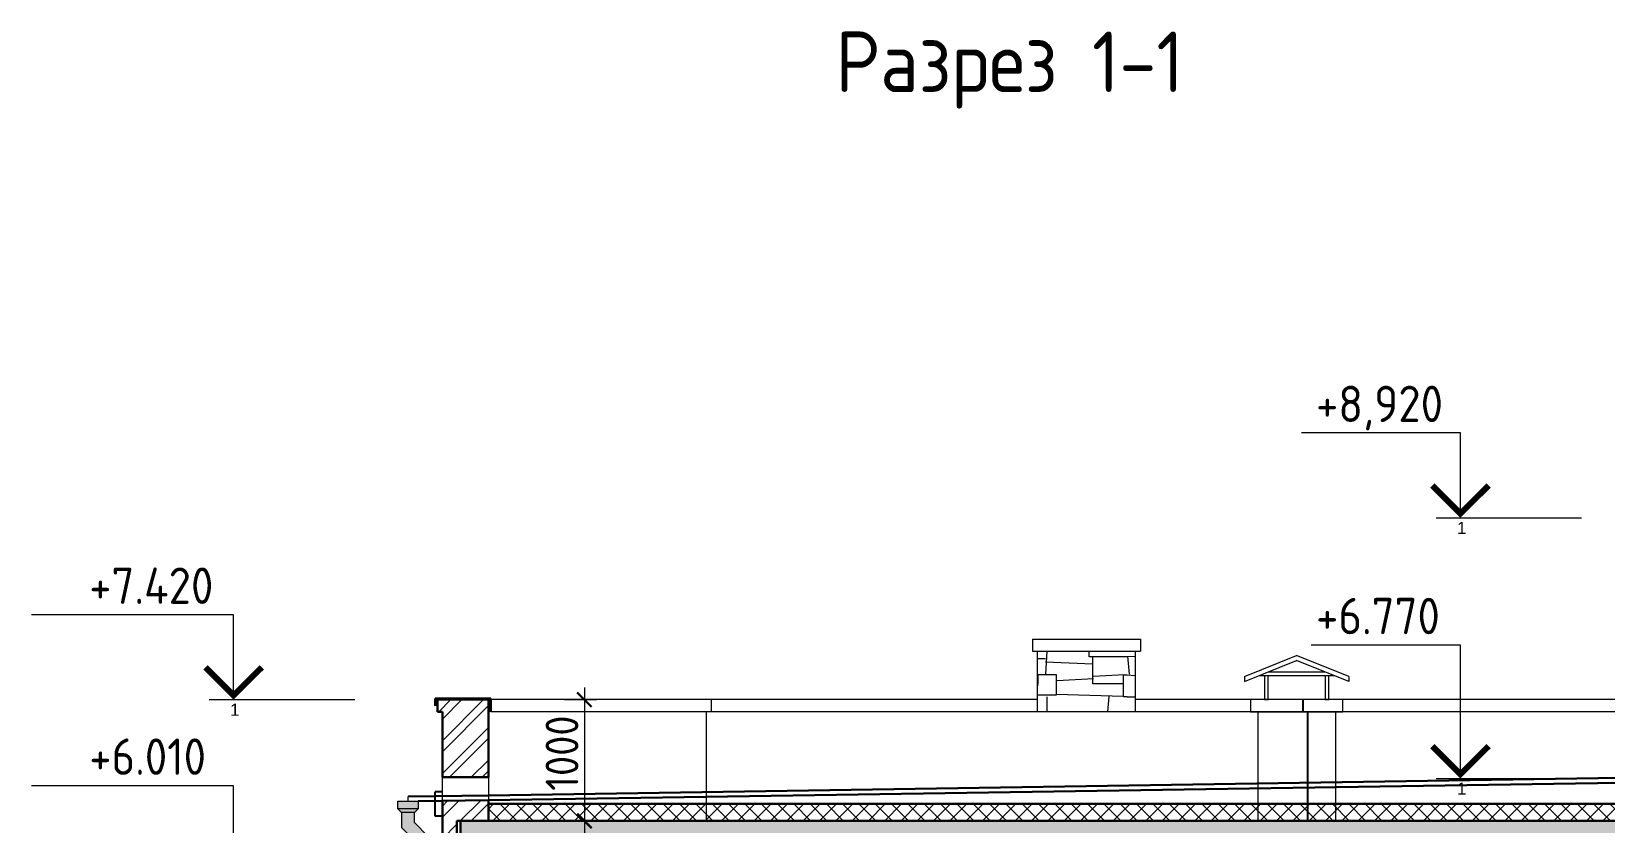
# Model space of a CAD drawing. Header units: millimetres. Extents: x 854812 to 1164625, y 589925 to 823301.
# Drawn here: x 883455 to 896436, y 763052 to 769578 of the extents above; entities that cross this region are included whole.
import ezdxf
from ezdxf.enums import TextEntityAlignment as Align

# ---------------------------------------------------------------- set-up
doc = ezdxf.new("R2010")
doc.units = ezdxf.units.MM
doc.layers.get('Defpoints').update_dxf_attribs({"color": 40})
for name, color, linetype, lineweight in [('Text', 7, 'Continuous', 15), ('АР_Текст_отметки высот', 95, 'Continuous', 9), ('размеры', 215, 'Continuous', 13), ('стены', 172, 'Continuous', 30), ('ФАСАД', 7, 'Continuous', 13), ('ШТРИХ', 142, 'Continuous', 13), ('штриховка', 8, 'Continuous', 9)]:
    doc.layers.add(name, color=color, linetype=linetype, lineweight=lineweight)
doc.styles.add('GOST 2.304', font='isocpeur.ttf', dxfattribs={"width": 0.9})
doc.styles.get("Standard").update_dxf_attribs({"font": 'arial.ttf'})
doc.dimstyles.new('1', dxfattribs={"dimscale": 100, "dimtxt": 2.7, "dimasz": 1.2, "dimexe": 1, "dimexo": 1, "dimgap": 0.5, "dimtad": 1, "dimdec": 0, "dimzin": 0, "dimdsep": 46, "dimtxsty": 'GOST 2.304', "dimblk": 'ARCHTICK', "dimcen": 0.09, "dimdle": 1, "dimclrd": 256, "dimclre": 256, "dimclrt": 7, "dimadec": 0, "dimazin": 0, "dimtfac": 1, "dimtdec": 0, "dimtmove": 1, "dimatfit": 3, "dimldrblk": 'ARCHTICK', "dimfxl": 100, "dimtolj": 1, "dimtzin": 0, "dimlwd": 5, "dimlwe": 5, "dimarcsym": 1})

# ---------------------------------------------------------------- blocks, each defined once
blk = doc.blocks.new('*U354')
at = {"color": 7, "linetype": 'Continuous', "lineweight": 15}
for p, q in [((-10, 7), (-26.68, 7)), ((-10, 0), (-10, 7)), ((-12, 0), (-10, 0)), ((-10, 0), (0, 0))]:
    blk.add_line(p, q, dxfattribs=at)
at = {"color": 7, "linetype": 'Continuous', "lineweight": 15, "const_width": 0.5}
blk.add_lwpolyline([(-7.67, 2.67), (-10, 0.35), (-12.32, 2.67)], dxfattribs=at)
at = {"color": 7, "linetype": 'Continuous', "lineweight": 15, "style": 'GOST 2.304', "width": 0.9, "flags": 8}
blk.add_attdef('+OTM', text='', height=3, rotation=360, dxfattribs=at).set_placement((-20.16, 7), align=Align.BOTTOM_LEFT)
at = {"layer": 'Defpoints', "color": 5, "linetype": 'Continuous', "flags": 8}
blk.add_attdef('M', text='', height=1, dxfattribs=at).set_placement((-9.9, -0.33), align=Align.TOP_CENTER)
blk = doc.blocks.new('_ArchTick')
at = {"color": 0, "linetype": 'ByBlock', "const_width": 0.15}
blk.add_lwpolyline([(-0.5, -0.5), (0.5, 0.5)], dxfattribs=at)
blk = doc.blocks.new('*D377')
at = {"layer": 'Defpoints', "color": 0, "ltscale": 0.1}
for p in [(887754, 764066, 0), (887754, 763066, 0), (888018, 763066)]:
    blk.add_point(p, dxfattribs=at)
at = {"layer": 'размеры', "lineweight": 5, "ltscale": 0.1}
for p, q in [((888018, 764166), (888018, 762966)), ((887854, 764066), (888118, 764066)), ((887854, 763066), (888118, 763066))]:
    blk.add_line(p, q, dxfattribs=at)
at = {"layer": 'размеры', "lineweight": 5, "ltscale": 0.1, "xscale": 120, "yscale": 120, "zscale": 120}
for p, rotation in [((888018, 764066), 90), ((888018, 763066), 270)]:
    blk.add_blockref('_ArchTick', p, dxfattribs=dict(at, rotation=rotation))
at = {"layer": 'размеры', "color": 7, "ltscale": 0.1, "insert": (887833, 763625), "char_height": 270, "attachment_point": 5, "rotation": 90, "style": 'GOST 2.304'}
blk.add_mtext('\\A1;1000', dxfattribs=at)
blk = doc.blocks.new('*U358')
at = {"color": 7, "linetype": 'Continuous', "lineweight": 15}
for p, q in [((-10, 11), (-22.32, 11)), ((-10, 0), (-10, 11)), ((-12, 0), (-10, 0)), ((-10, 0), (0, 0))]:
    blk.add_line(p, q, dxfattribs=at)
at = {"color": 7, "linetype": 'Continuous', "lineweight": 15, "const_width": 0.5}
blk.add_lwpolyline([(-7.67, 2.67), (-10, 0.35), (-12.32, 2.67)], dxfattribs=at)
at = {"color": 7, "linetype": 'Continuous', "lineweight": 15, "style": 'GOST 2.304', "width": 0.9, "flags": 8}
blk.add_attdef('+OTM', text='', height=3, rotation=360, dxfattribs=at).set_placement((-20.16, 11), align=Align.BOTTOM_LEFT)
at = {"layer": 'Defpoints', "color": 5, "linetype": 'Continuous', "flags": 8}
blk.add_attdef('M', text='', height=1, dxfattribs=at).set_placement((-9.9, -0.33), align=Align.TOP_CENTER)
blk = doc.blocks.new('*U359')
at = {"color": 7, "linetype": 'Continuous', "lineweight": 15}
for p, q in [((-10, 7), (-23.1, 7)), ((-10, 0), (-10, 7)), ((-12, 0), (-10, 0)), ((-10, 0), (0, 0))]:
    blk.add_line(p, q, dxfattribs=at)
at = {"color": 7, "linetype": 'Continuous', "lineweight": 15, "const_width": 0.5}
blk.add_lwpolyline([(-7.67, 2.67), (-10, 0.35), (-12.32, 2.67)], dxfattribs=at)
at = {"color": 7, "linetype": 'Continuous', "lineweight": 15, "style": 'GOST 2.304', "width": 0.9, "flags": 8}
blk.add_attdef('+OTM', text='', height=3, rotation=360, dxfattribs=at).set_placement((-20.16, 7), align=Align.BOTTOM_LEFT)
at = {"layer": 'Defpoints', "color": 5, "linetype": 'Continuous', "flags": 8}
blk.add_attdef('M', text='', height=1, dxfattribs=at).set_placement((-9.9, -0.33), align=Align.TOP_CENTER)
blk = doc.blocks.new('вв11')
at = {"layer": 'ШТРИХ', "ltscale": 0.1, "true_color": 0xffffff}
h = blk.add_hatch(color=7, dxfattribs=at)
h.paths.add_polyline_path([(875716, 756106), (875716, 756167), (875611, 756167), (875611, 756075), (875760, 755879), (875843, 755940)])
h.paths.add_polyline_path([(875716, 756781), (875611, 756781), (875611, 756167), (875716, 756167)])
h.paths.add_polyline_path([(875716, 758281), (875611, 758281), (875611, 756781), (875716, 756781)])
h.paths.add_polyline_path([(875716, 761281), (875611, 761281), (875611, 759781), (875716, 759781)])
h.paths.add_polyline_path([(875716, 759781), (875611, 759781), (875611, 758281), (875716, 758281)])
h.paths.add_polyline_path([(875716, 762781), (875611, 762781), (875611, 761281), (875716, 761281)])
h.paths.add_polyline_path([(875828, 763135), (875722, 763135), (875722, 763052), (875611, 762940), (875611, 762781), (875716, 762781), (875716, 762901), (875828, 763012)])
h.paths.add_polyline_path([(875858, 763165), (875692, 763165), (875722, 763135), (875828, 763135)])
h.paths.add_polyline_path([(875858, 763228), (875692, 763228), (875692, 763165), (875858, 763165)])
at = {"layer": 'ФАСАД', "color": 7}
for p, q in [((875828, 763135, 0), (875858, 763165, 0)), ((875736, 762781, 0), (875492, 762781, 0)), ((875736, 761281, 0), (875492, 761281, 0)), ((875736, 759781, 0), (875492, 759781, 0)), ((875736, 758281, 0), (875492, 758281, 0)), ((875736, 756781, 0), (875492, 756781, 0)), ((875736, 756167, 0), (875492, 756167, 0))]:
    blk.add_line(p, q, dxfattribs=at)
at = {"layer": 'ФАСАД', "color": 7, "elevation": 0}
for points in [[(875692, 763165), (875858, 763165), (875858, 763228), (875692, 763228), (875692, 763165), (875722, 763135), (875828, 763135), (875828, 763012), (875716, 762901)], [(875611, 762940), (875722, 763052), (875722, 763135)]]:
    blk.add_lwpolyline(points, dxfattribs=at)
at = {"layer": 'ФАСАД', "color": 7, "ltscale": 0.4, "elevation": 0}
blk.add_lwpolyline([(875716, 762901), (875716, 756106), (875843, 755940), (875760, 755879), (875611, 756075), (875611, 762940)], dxfattribs=at)

msp = doc.modelspace()

# ---------------------------------------------------------------- hatches: boundary and pattern name
at = {"layer": 'ШТРИХ', "ltscale": 0.1}
h = msp.add_hatch(dxfattribs=at)
h.set_pattern_fill('ANSI32', color=256, scale=20, style=0)
h.paths.add_polyline_path([(886965.6, 760406), (886845.6, 760406), (886845.6, 759446), (886965.6, 759446)])
h.paths.add_polyline_path([(886965.6, 756996), (886845.6, 756996), (886845.6, 756496), (886905.3, 756496), (886965.6, 756496)])
h.paths.add_polyline_path([(891905.3, 762906), (891785.3, 762906), (891785.3, 762296), (891905.3, 762296)])
h.paths.add_polyline_path([(897305.6, 763466), (896925.6, 763466), (896925.6, 763066), (897305.6, 763066)])
h.paths.add_polyline_path([(896895.6, 763466), (896775.6, 763466), (896775.6, 763066), (896895.6, 763066)])
h.paths.add_polyline_path([(897155.6, 766676), (896735.8, 766676), (896735.8, 766576), (896775.6, 766576), (896775.6, 765566), (896895.6, 765566), (896895.6, 765976), (897155.6, 765976)])
h.paths.add_polyline_path([(896895.6, 765566), (896775.6, 765566), (896775.6, 765516), (896895.6, 765516)])
h.paths.add_polyline_path([(903365.3, 766576), (903405.1, 766576), (903405.1, 766676), (902985.3, 766676), (902985.3, 765976), (903245.3, 765976), (903245.3, 762606), (903365.3, 762606), (903365.3, 763106), (903425.3, 763106), (903425.3, 763306), (903365.3, 763306)])
h.paths.add_polyline_path([(903215.3, 765566), (902705.6, 765566), (902705.6, 765316), (903215.3, 765316)])
h.paths.add_polyline_path([(903215.3, 765316), (902705.6, 765316), (902705.6, 765066), (903215.3, 765066)])
h.paths.add_polyline_path([(903215.3, 765066), (902705.6, 765066), (902705.6, 764816), (903215.3, 764816)])
h.paths.add_polyline_path([(903215.3, 764816), (902705.6, 764816), (902705.6, 764566), (903215.3, 764566)])
h.paths.add_polyline_path([(903215.3, 764566), (902705.6, 764566), (902705.6, 764316), (903215.3, 764316)])
h.paths.add_polyline_path([(903215.3, 764316), (902705.6, 764316), (902705.6, 764066), (903215.3, 764066)])
h.paths.add_polyline_path([(903215.3, 764066), (902705.6, 764066), (902705.6, 763816), (903215.3, 763816)])
h.paths.add_polyline_path([(903215.3, 763816), (902705.6, 763816), (902705.6, 763566), (903215.3, 763566)])
h.paths.add_polyline_path([(903215.3, 763566), (902705.6, 763566), (902705.6, 763316), (903215.3, 763316)])
h.paths.add_polyline_path([(903215.3, 763316), (902705.6, 763316), (902705.6, 763066), (903215.3, 763066)])
h.paths.add_polyline_path([(903215.3, 756996), (902705.6, 756996), (902705.6, 756746), (903215.3, 756746)])
h.paths.add_polyline_path([(903215.3, 756746), (902705.6, 756746), (902705.6, 756496), (903215.3, 756496)])
h.paths.add_polyline_path([(903365.3, 756996), (903245.3, 756996), (903245.3, 756496), (903305.6, 756496), (903365.3, 756496)])
h.paths.add_polyline_path([(887505.3, 756996), (886995.6, 756996), (886995.6, 756746), (887505.3, 756746)])
h.paths.add_polyline_path([(887505.3, 756746), (886995.6, 756746), (886995.6, 756496), (887505.3, 756496)])
h.paths.add_polyline_path([(887505.3, 760406), (886995.6, 760406), (886995.6, 760156), (887505.3, 760156)])
h.paths.add_polyline_path([(887505.3, 760156), (886995.6, 760156), (886995.6, 759906), (887505.3, 759906)])
h.paths.add_polyline_path([(886845.6, 763426), (887225.6, 763426), (887225.6, 764066), (886805.8, 764066), (886805.8, 763966), (886845.6, 763966)])
h.paths.add_polyline_path([(887225.6, 763236), (886845.6, 763230.6), (886845.6, 762606), (886965.6, 762606), (886965.6, 763066), (887225.6, 763066)])
h = msp.add_hatch(dxfattribs=at)
h.set_pattern_fill('ANSI37', color=256, scale=30, style=0)
h.paths.add_polyline_path([(893575.3, 763206), (889025.3, 763206), (889025.3, 763066), (893575.3, 763066)])
h.paths.add_polyline_path([(889025.3, 763206), (887225.6, 763206), (887225.6, 763066), (887505.3, 763066), (889025.3, 763066)])
h.paths.add_polyline_path([(896775.6, 763206), (894215.3, 763206), (894215.3, 763066), (896775.6, 763066)])
h.paths.add_polyline_path([(894215.3, 763206), (893985.6, 763206), (893985.6, 763066), (894215.3, 763066)])
h.paths.add_polyline_path([(893985.6, 763206), (893575.3, 763206), (893575.3, 763066), (893985.6, 763066)])
h.paths.add_polyline_path([(902985.3, 766116), (897155.6, 766116), (897155.6, 765976), (902985.3, 765976)])
h = msp.add_hatch(dxfattribs=at)
h.set_pattern_fill('ANSI35', color=256, scale=15, style=0)
h.paths.add_polyline_path([(897305.6, 762906), (899221.9, 762906), (899405.6, 762906), (899405.6, 763034.2), (899105.6, 763034.2), (899105.6, 763054.2), (899105.6, 763066), (886995.6, 763066), (886995.6, 762656), (887505.3, 762656), (887505.3, 762906), (896925.6, 762906), (896925.6, 762656), (897305.6, 762656)])
h.paths.add_polyline_path([(899705.6, 762872.5), (899405.6, 762872.5), (899405.6, 762892.5), (899405.6, 762906), (899221.9, 762906), (901505.6, 761675.4), (901505.6, 761741), (901505.6, 761761), (901505.6, 761902.6), (901205.6, 761902.6), (901205.6, 761922.6), (901205.6, 762064.3), (900905.6, 762064.3), (900905.6, 762084.3), (900905.6, 762225.9), (900605.6, 762225.9), (900605.6, 762245.9), (900605.6, 762387.6), (900305.6, 762387.6), (900305.6, 762407.6), (900305.6, 762549.2), (900005.6, 762549.2), (900005.6, 762569.2), (900005.6, 762710.9), (899705.6, 762710.9), (899705.6, 762730.9)])
h.paths.add_polyline_path([(902705.6, 761741), (901525.6, 761741), (901525.6, 761541), (902705.6, 761541)])
h.paths.add_polyline_path([(898805.6, 759881), (898505.6, 759881), (898505.6, 759906), (889305.3, 759906), (889305.3, 759746), (896925.6, 759746), (896925.6, 759496), (897305.6, 759496), (897305.6, 759746), (898534.4, 759746), (899105.6, 759450.9), (899105.6, 759586.4), (899105.6, 759726), (898805.6, 759726), (898805.6, 759746)])
h.paths.add_polyline_path([(899405.6, 759571), (899105.6, 759571), (899105.6, 759450.9), (900905.6, 758520.9), (900905.6, 758796), (900605.6, 758796), (900605.6, 758816), (900605.6, 758951), (900305.6, 758951), (900305.6, 758971), (900305.6, 759106), (900005.6, 759106), (900005.6, 759126), (900005.6, 759261), (899705.6, 759261), (899705.6, 759281), (899705.6, 759416), (899405.6, 759416), (899405.6, 759436)])
h.paths.add_polyline_path([(901205.6, 758641), (900905.6, 758641), (900905.6, 758520.9), (901525.6, 758200.5), (901525.6, 758131), (902705.6, 758131), (902705.6, 758331), (901525.6, 758331), (901505.6, 758331), (901505.6, 758351), (901505.6, 758486), (901205.6, 758486), (901205.6, 758506)])
h.paths.add_polyline_path([(889305.3, 759906), (887505.3, 759906), (886995.6, 759906), (886995.6, 759496), (887505.3, 759496), (887505.3, 759746), (889305.3, 759746)])
h.paths.add_polyline_path([(893845.4, 759753.8), (893973.3, 759753.8), (893973.3, 759904.4), (893845.4, 759904.4)], flags=24)
at = {"layer": 'штриховка', "lineweight": 20, "true_color": 0x9e9e9e, "transparency": 33554687}
h = msp.add_hatch(dxfattribs=at)
h.set_pattern_fill('STNSQR', color=253, scale=1500, pattern_type=2)
h.set_pattern_definition([(3.3665, (262492.075, 1248180.04), (23999.998983, 1500.016445), [255.441, -25288.6395]), (90, (262747.1, 1248180), (-1500, 1500), [120, -1380]), (0, (262747.1, 1248180), (1500, 1500), [435, -1065]), (270, (263182.1, 1248300), (1500, -1500), [135, -1365]), (0, (263182.1, 1248165), (1500, 1500), [465, -1035]), (97.125, (263647.08, 1248165.04), (-1499.997423, 10500.00057), [120.9345, -11972.4525]), (275.1944, (262822.08, 1248180.04), (1499.992837, -15000.001005), [165.681, -16402.3605]), (177.5104, (262837.075, 1248015.043), (-1499.999748, 0.0015583), [345.3255, -34187.268]), (274.3987, (262687.08, 1248015.04), (1499.997534, -17999.999712), [195.576, -19362.0315]), (180, (262687.1, 1247850), (-1500, -1500), [195, -1305]), (1.9092, (262702.075, 1247820.043), (43499.9985474, 1500.0363616), [450.2505, -44574.7425]), (90, (263152.1, 1247835), (-1500, 1500), [180, -1320]), (180, (263152.1, 1248015), (-1500, -1500), [315, -1185]), (0, (263152.1, 1248015), (1500, 1500), [135, -1365]), (95.7106, (263287.08, 1248015.04), (-1500.001972, 13499.999135), [150.7485, -14924.0655]), (358.5312, (263152.075, 1247865.043), (1499.9993692, 0.0006339), [585.192, -57934.035]), (94.7636, (263737.08, 1247850.04), (-1499.987299, 16500.00142), [180.624, -17881.7685]), (181.9749, (263722.075, 1248030.043), (-42000.0005183, -1499.974642), [435.258, -43090.596]), (357.5104, (263647.075, 1248195.043), (1499.999748, -0.0015583), [345.3255, -34187.268]), (95.7106, (263722.08, 1248030.04), (-1500.001972, 13499.999135), [150.7485, -14924.0655]), (0, (263737.1, 1247955), (1500, 1500), [255, -1245]), (93.8141, (263992.08, 1247955.04), (-1500.009186, 20999.999012), [225.4995, -22324.4445]), (0, (262492.1, 1247685), (1500, 1500), [15, -1485]), (90, (262507.1, 1247685), (-1500, 1500), [165, -1335]), (270, (262792.1, 1247820), (1500, -1500), [255, -1245]), (0, (262507.1, 1247685), (1500, 1500), [285, -1215]), (274.7636, (263317.08, 1247850.04), (1499.987299, -16500.00142), [180.624, -17881.7685]), (178.4089, (263332.075, 1247700.043), (-1499.9993665, -0.000971), [540.2085, -53480.6205]), (1.302, (263332.075, 1247670.043), (64499.9982742, 1500.052659), [660.171, -65356.8735]), (276.3402, (263272.08, 1247700.04), (1500.00237, -11999.999104), [135.831, -13447.2465]), (278.1301, (263527.08, 1247670.04), (1499.999034, -8999.999665), [106.0665, -10500.5355]), (270, (263752.1, 1247685), (1500, -1500), [135, -1365]), (0, (263992.1, 1248030), (1500, 1500), [0, -1500]), (0, (263992.1, 1248120), (1500, 1500), [0, -1500]), (0, (263737.1, 1247850), (1500, 1500), [255, -1245]), (0, (263992.1, 1248000), (1500, 1500), [0, -1500]), (358.2643, (262792.075, 1247580.043), (1499.9997257, -6.16e-05), [495.2265, -49027.4955]), (0, (263287.1, 1247565), (1500, 1500), [255, -1245]), (355.9144, (263542.08, 1247565.04), (1500.000444, 0.000332), [210.5355, -20842.968]), (0, (263752.1, 1247565), (1500, 1500), [240, -1260]), (180, (262792.1, 1247565), (-1500, -1500), [300, -1200]), (90, (263407.1, 1248600), (-1500, 1500), [165, -1335]), (90, (263257.1, 1248690), (-1500, 1500), [75, -1425]), (95.1944, (262837.08, 1248585.04), (-1499.992837, 15000.001005), [165.681, -16402.3605]), (90, (263962.1, 1248585), (-1500, 1500), [180, -1320]), (181.6366, (263017.075, 1248450.043), (-50999.9998187, -1500.020787), [525.2145, -51996.21]), (183.3665, (263212.075, 1248300.04), (-23999.998983, -1500.016445), [255.441, -25288.6395]), (2.0454, (262837.075, 1248675.043), (40500.0008, 1499.994725), [420.2685, -41606.5095]), (0, (262837.1, 1248600), (1500, 1500), [570, -930]), (182.4896, (263932.075, 1248300.043), (-32999.9992196, -1500.026798), [345.3255, -34187.268]), (180, (263797.1, 1248450), (-1500, -1500), [225, -1275]), (178.4518, (263962.075, 1248585.043), (-1500.0000386, 0.0013506), [555.2025, -54965.064]), (180, (263992.1, 1248300), (-1500, -1500), [60, -1440]), (175.6013, (263992.08, 1248435.04), (-1499.999216, 0.00055), [195.576, -19362.0315]), (180, (263992.1, 1248585), (-1500, -1500), [30, -1470]), (270, (263932.1, 1248435), (1500, -1500), [135, -1365]), (84.2894, (263827.08, 1248435.04), (-0.000268, 1499.999758), [150.7485, -14924.0655]), (177.7094, (263587.075, 1248285.043), (-1500.0000596, -0.000203), [375.3, -37154.688]), (0, (263017.1, 1248450), (1500, 1500), [555, -945]), (270, (263587.1, 1248375), (1500, -1500), [90, -1410]), (180, (263737.1, 1248375), (-1500, -1500), [300, -1200]), (258.6901, (263752.08, 1248450.04), (0.00056, -1500.00044), [76.485, -7572.0435]), (78.6901, (263437.08, 1248375.04), (-0.00056, 1500.00044), [76.485, -7572.0435]), (270, (263212.1, 1248450), (1500, -1500), [150, -1350]), (90, (263332.1, 1248450), (-1500, 1500), [135, -1365]), (275.7106, (263002.08, 1248600.04), (1500.001972, -13499.999135), [150.7485, -14924.0655]), (178.1524, (262957.075, 1248285.043), (-1499.9998144, 0.0001665), [465.2415, -46058.946]), (0, (262492.1, 1248585), (1500, 1500), [345, -1155]), (270, (262957.1, 1248450), (1500, -1500), [165, -1335]), (96.3402, (262972.08, 1248765.04), (-1500.00237, 11999.999104), [135.831, -13447.2465]), (5.7106, (262822.08, 1248750.04), (13499.999135, 1500.001972), [150.7485, -14924.0655]), (0, (262912.1, 1249035), (1500, 1500), [510, -990]), (183.3665, (263962.075, 1248765.04), (-23999.998983, -1500.016445), [255.441, -25288.6395]), (180, (263962.1, 1248690), (-1500, -1500), [255, -1245]), (180, (263992.1, 1248915), (-1500, -1500), [315, -1185]), (0, (263962.1, 1248765), (1500, 1500), [30, -1470]), (357.7974, (263317.075, 1248870.043), (1499.999731, -0.000221), [390.288, -38638.5465]), (180, (263407.1, 1248765), (-1500, -1500), [435, -1065]), (182.8624, (263707.075, 1248735.04), (-28500.000025, -1499.99797), [300.375, -29737.1025]), (90, (263707.1, 1248690), (-1500, 1500), [225, -1275]), (90, (263677.1, 1248915), (-1500, 1500), [120, -1380]), (266.8202, (263332.075, 1249035.04), (0.0007885, -1499.999469), [270.417, -26771.2185]), (177.3974, (262822.075, 1248750.043), (-1500.000712, 0.000513), [330.3405, -32703.732]), (2.2906, (262492.075, 1248915.043), (36000.0001938, 1499.9936297), [375.3, -37154.688]), (270, (262867.1, 1249035), (1500, -1500), [135, -1365]), (275.7106, (262492.08, 1248915.04), (1500.001972, -13499.999135), [150.7485, -14924.0655]), (0, (262867.1, 1248900), (1500, 1500), [450, -1050]), (270, (262867.1, 1247565), (1500, -1500), [30, -1470]), (270, (263332.1, 1247565), (1500, -1500), [30, -1470]), (90, (263677.1, 1247535), (-1500, 1500), [30, -1470])])
h.paths.add_polyline_path([(892565.6, 763966), (892565.6, 764466), (891755.6, 764466), (891755.6, 763966)])

# ---------------------------------------------------------------- linework, layer by layer
at = {"layer": 'Defpoints', "ltscale": 0.1}
for p, q in [((893945.6, 764066, 0), (893945.6, 763966, 0)), ((893985.6, 763966, 0), (893985.6, 763066, 0)), ((886845.6, 763306, 0), (886785.6, 763306, 0)), ((886785.6, 763106, 0), (886785.6, 763306, 0)), ((886845.6, 763106, 0), (886785.6, 763106, 0))]:
    msp.add_line(p, q, dxfattribs=at)
at = {"layer": 'размеры', "ltscale": 0.1}
msp.add_line((886562.6, 763227.8, 0), (886562.6, 763265.8, 0), dxfattribs=at)
at = {"layer": 'стены', "ltscale": 0.1}
for p, q in [((887245.8, 764076.3, 0), (886785.6, 764076.3, 0)), ((886785.6, 764076.3, 0), (886785.6, 764016, 0)), ((887225.6, 764066, 0), (886805.8, 764066, 0)), ((886805.8, 764066, 0), (886805.8, 763966, 0)), ((886845.6, 763966, 0), (886805.8, 763966, 0)), ((886845.6, 763426, 0), (886845.6, 763966, 0)), ((887225.6, 763426, 0), (887225.6, 764066, 0)), ((887245.8, 764076.3, 0), (887245.8, 763966, 0)), ((887225.6, 763426, 0), (886845.6, 763426, 0)), ((896775.6, 763423.2, 0), (887225.6, 763276.4, 0)), ((896775.6, 763383.2, 0), (887225.6, 763236.4, 0)), ((887225.3, 763276, 0), (886562.6, 763265.8, 0)), ((887225.3, 763236, 0), (886645.3, 763227.8, 0)), ((886845.6, 762606, 0), (886845.6, 763230.6, 0)), ((887225.6, 763236, 0), (887225.6, 763066, 0)), ((896775.6, 763206, 0), (887225.6, 763206, 0)), ((886965.6, 763066, 0), (899105.6, 763066, 0)), ((886965.6, 762606, 0), (886965.6, 763066, 0))]:
    msp.add_line(p, q, dxfattribs=at)
at = {"layer": 'стены', "ltscale": 0.1, "elevation": 0}
msp.add_lwpolyline([(887505.3, 763066), (886995.6, 763066), (886995.6, 762656), (887505.3, 762656), (887505.3, 762906)], dxfattribs=at)
at = {"layer": 'ФАСАД', "color": 7, "ltscale": 0.1}
for p, q in [((891715.6, 764566, 0), (892605.6, 764566, 0)), ((891715.6, 764566, 0), (891715.6, 764466, 0)), ((892605.6, 764566, 0), (892605.6, 764466, 0)), ((891715.6, 764466, 0), (892605.6, 764466, 0)), ((891755.6, 763966, 0), (891755.6, 764466, 0)), ((892565.6, 763966, 0), (892565.6, 764466, 0))]:
    msp.add_line(p, q, dxfattribs=at)
at = {"layer": 'ФАСАД', "ltscale": 75}
for p, q in [((893465.3, 764256.8, 0), (893895.3, 764430.2, 0)), ((893465.3, 764216, 0), (893895.3, 764389.4, 0)), ((894325.3, 764256.8, 0), (893895.3, 764430.2, 0)), ((894325.3, 764216, 0), (893895.3, 764389.4, 0)), ((893465.3, 764256.8, 0), (893465.3, 764216, 0)), ((893585.9, 764264.6, 0), (894204.7, 764264.6, 0)), ((893660.3, 764294.6, 0), (894130.3, 764294.6, 0)), ((894325.3, 764256.8, 0), (894325.3, 764216, 0))]:
    msp.add_line(p, q, dxfattribs=at)
at = {"layer": 'ФАСАД', "ltscale": 0.1}
for p, q in [((891755.6, 764066, 0), (887245.6, 764066, 0)), ((896775.6, 763966, 0), (887245.6, 763966, 0)), ((889025.3, 763066, 0), (889025.3, 763966, 0)), ((889065.3, 764066, 0), (889065.3, 763966, 0)), ((896775.6, 764066, 0), (892565.6, 764066, 0)), ((893575.3, 763966, 0), (893575.3, 763066, 0)), ((894215.3, 763966, 0), (894215.3, 763066, 0))]:
    msp.add_line(p, q, dxfattribs=at)
at = {"layer": 'ФАСАД', "ltscale": 75, "elevation": 0}
for points in [[(893630.3, 764264.6), (893630.3, 764066), (893660.3, 764066), (893660.3, 764264.6)], [(894130.3, 764264.6), (894130.3, 764066), (894160.3, 764066), (894160.3, 764264.6)]]:
    msp.add_lwpolyline(points, dxfattribs=at)
at = {"layer": 'ФАСАД', "ltscale": 0.1, "elevation": 0}
for points in [[(893515.3, 763966), (894275.3, 763966), (894275.3, 764066), (893515.3, 764066)], [(887225.6, 763236), (886845.6, 763230.1), (886845.6, 763426), (887225.6, 763426)]]:
    msp.add_lwpolyline(points, close=True, dxfattribs=at)

# ---------------------------------------------------------------- block references
at = {"layer": 'АР_Текст_отметки высот'}
ref = msp.add_blockref('*U359', (896246.8, 765566, 0), dxfattribs=dict(at, xscale=100, yscale=100, zscale=100))
ref.add_attrib('+OTM', '+8,920', dxfattribs={"layer": '0', "color": 7, "linetype": 'Continuous', "lineweight": 15, "height": 300, "style": 'GOST 2.304', "width": 0.9, "flags": 8}).set_placement((894055.5, 766266, 0), align=Align.BOTTOM_LEFT)
ref.add_attrib('M', '1', dxfattribs={"layer": 'Defpoints', "color": 5, "linetype": 'Continuous', "height": 100, "flags": 8}).set_placement((895257.2, 765532.6, 0), align=Align.TOP_CENTER)
ref = msp.add_blockref('*U354', (886122.4, 764066), dxfattribs=dict(at, xscale=100, yscale=100, zscale=100))
ref.add_attrib('+OTM', '+7.420', dxfattribs={"layer": '0', "color": 7, "linetype": 'Continuous', "lineweight": 15, "height": 300, "style": 'GOST 2.304', "width": 0.9, "flags": 8}).set_placement((883931.2, 764766), align=Align.BOTTOM_LEFT)
ref.add_attrib('M', '1', dxfattribs={"layer": 'Defpoints', "color": 5, "linetype": 'Continuous', "height": 100, "flags": 8}).set_placement((885132.8, 764032.6), align=Align.TOP_CENTER)
ref = msp.add_blockref('*U358', (896246.8, 763416, 0), dxfattribs=dict(at, xscale=100, yscale=100, zscale=100))
ref.add_attrib('+OTM', '+6.770', dxfattribs={"layer": '0', "color": 7, "linetype": 'Continuous', "lineweight": 15, "height": 300, "style": 'GOST 2.304', "width": 0.9, "flags": 8}).set_placement((894055.5, 764516, 0), align=Align.BOTTOM_LEFT)
ref.add_attrib('M', '1', dxfattribs={"layer": 'Defpoints', "color": 5, "linetype": 'Continuous', "height": 100, "flags": 8}).set_placement((895257.2, 763382.6, 0), align=Align.TOP_CENTER)
ref = msp.add_blockref('*U354', (886122.4, 762656), dxfattribs=dict(at, xscale=100, yscale=100, zscale=100))
ref.add_attrib('+OTM', '+6.010', dxfattribs={"layer": '0', "color": 7, "linetype": 'Continuous', "lineweight": 15, "height": 300, "style": 'GOST 2.304', "width": 0.9, "flags": 8}).set_placement((883931.2, 763356), align=Align.BOTTOM_LEFT)
ref.add_attrib('M', '1', dxfattribs={"layer": 'Defpoints', "color": 5, "linetype": 'Continuous', "height": 100, "flags": 8}).set_placement((885132.8, 762622.6), align=Align.TOP_CENTER)
at = {"layer": 'размеры', "xscale": -1}
msp.add_blockref('вв11', (1762337.4, 0, 0), dxfattribs=at)

# ---------------------------------------------------------------- texts
at = {"layer": 'Text', "color": 7, "style": 'GOST 2.304', "width": 0.9}
msp.add_text('Разрез 1-1', height=500, dxfattribs=at).set_placement((891526.3, 769077.5, 0), align=Align.CENTER)

# ---------------------------------------------------------------- dimensions: what is measured, and where the dimension line sits
at = {"layer": 'размеры', "ltscale": 0.1}
dim = msp.add_linear_dim(base=(888018, 763066, 0), p1=(887754.4, 764066, 0), p2=(887754.4, 763066, 0), angle=90, dimstyle='1', dxfattribs=at)
dim.commit()
dim.dimension.update_dxf_attribs({"geometry": '*D377', "text_midpoint": (888018, 763624.8, 0), "dimtype": 160})

doc.saveas('drawing.dxf')
